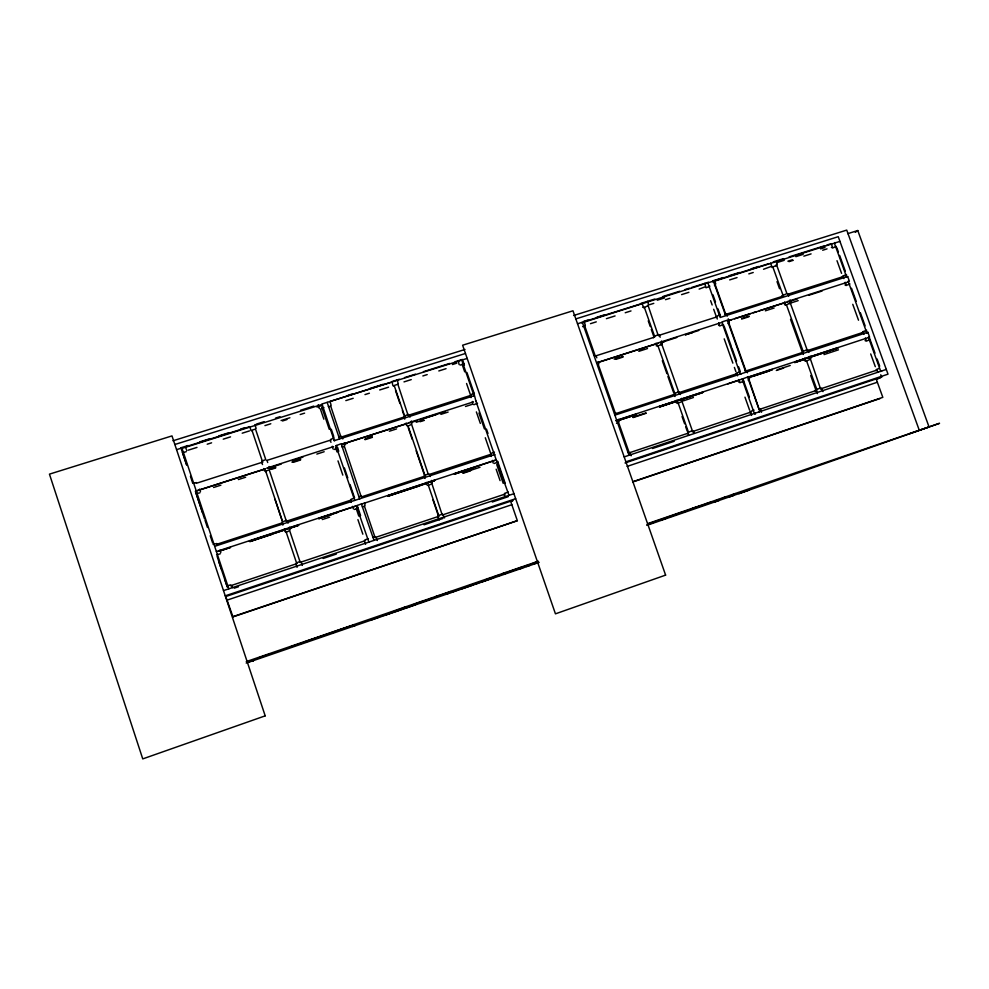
<?xml version="1.0" encoding="UTF-8"?>
<svg xmlns="http://www.w3.org/2000/svg" width="989" height="989" viewBox="0 0 989 989"><rect width="100%" height="100%" fill="white"/><g stroke="black" fill="none" stroke-linecap="round" stroke-linejoin="round"><path stroke-width="1.48" d="M282.088 523.07L282.866 525.097M284.956 531.6L284.214 529.09M286.155 520.548L269.231 469.911L265.757 471.024L265.794 471.728M286.081 532.403L289.629 530.561L299.964 561.604M287.305 521.116L288.096 523.144M290.173 529.659L289.443 527.137M319.286 408.519L318.235 404.686M335.073 440.414L334.22 440.686L322.018 403.994L327.149 402.375L339.462 438.646M327.149 402.375L467.179 358.414M330.536 406.343L328.373 406.59M331.092 405.243L330.066 401.423L390.593 382.422M295.872 564.076L297.071 567.327M296.453 562.926L300.013 561.418M330.128 440.488L330.994 442.33M330.697 439.376L334.22 437.88M334.22 440.686L474.522 395.538L475.857 400.99M332.984 448.919L332.329 446.274M301.113 562.16L302.325 565.424M334.121 449.488L337.645 448.005M354.742 500.422L335.939 445.742L341.18 443.715L359.699 499.037M340.785 436.532L330.635 405.886M341.922 437.101L342.8 438.931M344.209 446.608L342.07 446.941M344.765 445.495L344.135 442.862M392.954 385.797L392.04 381.964M394.079 386.353L394.524 385.351L397.875 384.301L407.901 414.762M398.196 383.707L397.281 379.875M834.963 242.503L834.493 243.517L846.559 276.858M350.452 500.434L351.367 502.4M351.021 499.309L354.581 497.887L350.032 484.511M353.32 508.902L352.702 506.356M403.772 417.37L404.773 419.151M404.316 416.27L408.148 414.304M361.072 496.268L344.333 446.212M354.47 509.459L358.03 508.062M409.026 415.318L410.039 417.098M361.43 504.118L374.003 540.39M406.615 425.69L406.096 423.032M407.74 426.259L411.585 424.33L428.2 474.04M411.869 423.651L411.375 420.993M365.065 505.268L364.471 502.721M364.508 506.393L374.831 536.804M459.106 364.558L458.303 360.725M460.206 365.126L463.841 363.556M469.923 395.897L471.048 397.627M364.817 539.982L368.403 538.622M364.249 541.119L365.571 544.296M473.879 404.724L477.539 403.203M368.872 542.096L356.312 505.799L361.591 503.834M424.306 475.796L428.484 473.694M424.034 476.574L425.072 478.478M375.968 537.373L377.316 540.538M426.889 484.931L426.42 482.385M428.014 485.5L431.933 483.757L441.984 514.268M432.193 482.966L431.723 480.407M628.979 455.299L582.323 322.266L581.767 322.871L713.39 281.123L725.605 315.417M584.684 325.492L585.253 324.899L584.116 321.66L642.121 303.45L643.246 306.664L642.59 307.282M584.178 326.555L584.734 325.962L594.958 355.113L594.377 355.657M643.654 307.839L648.116 305.601L657.994 334.838M647.943 305.181L648.611 304.563L647.474 301.348M647.449 306.231L648.116 305.601M595.465 356.213L596.046 355.669L596.8 357.833M490.21 454.656L491.372 456.498M494.475 454.866L496.194 459.848L361.789 504.007M598.296 364.311L598.889 363.779L598.122 361.615M597.789 365.374L598.37 364.842L615.195 412.809L614.577 413.254M493.066 462.951L492.707 460.38M494.179 463.52L497.875 462.073M438.028 515.899L442.293 513.996M713.39 281.123L712.599 281.791L839.945 241.39M437.793 516.753L439.24 519.855M706.035 287.799L709.892 286.18M714.973 284.523L715.752 283.868L714.614 280.691L769.158 263.569M714.478 285.561L715.27 284.906L725.456 313.501L724.653 314.106M653.346 337.743L654.026 337.175M443.109 514.824L444.568 517.927M658.723 335.679L659.416 335.098L660.17 337.249M656.177 345.767L656.869 345.21L656.115 343.072M657.252 346.323L661.752 344.209L678.59 391.817L677.861 392.287M661.567 343.715L662.259 343.146L661.493 341.007M661.06 344.765L661.752 344.209M771.927 267.487L776.699 265.163L786.898 293.56L781.631 296.119M776.291 264.829L777.181 264.137L776.427 262.036M775.821 265.856L776.699 265.163M715.752 317.481L716.531 316.888L717.285 319.014M725.703 314.663L726.507 314.057L727.261 316.171M741.231 373.755L740.402 374.262L721.883 322.278L722.687 321.685L727.311 320.201L745.854 372.235M718.583 325.455L719.374 324.862L718.62 322.735M719.633 326.011L723.515 324.429M728.534 322.599L729.35 322.006L728.213 318.829M831.39 247.51L832.367 246.793L831.23 243.665L826.878 245.037M728.052 323.638L728.856 323.057L745.632 370.096L744.791 370.603M832.417 248.054L836.373 246.397M855.3 232.341L857.772 230.524L929.054 426.976L909.076 433.85M615.653 413.798L616.271 413.365M781.607 296.824L782.509 296.193M504.501 493.424L508.222 492.028M503.97 494.537L505.169 496.453M784.438 304.699L785.34 304.08L784.586 301.979M508.989 495.341L496.107 459.601M785.476 305.242L790.31 303.042L807.073 349.747L806.134 350.291M789.865 302.634L790.78 302.004L790.026 299.902M789.395 303.66L790.31 303.042M618.508 421.932L619.126 421.512L618.372 419.336M842.579 276.154L846.547 274.546M842.121 277.18L843.11 276.512L843.864 278.601M846.658 277.13L847.66 276.463L849.366 281.173L848.352 281.828M674.016 393.783L678.59 391.817M673.521 394.846L674.238 394.376L674.993 396.527M678.924 392.843L679.653 392.361L680.42 394.524M844.952 284.993L845.941 284.35L845.187 282.261M845.978 285.537L849.947 283.942M511.832 504.711L227.235 600.076M676.365 402.906L677.094 402.461L676.328 400.298M677.428 403.463L682.014 401.522L692.325 430.685L691.571 431.08M681.78 400.916L682.509 400.458L681.755 398.295M736.409 373.125L740.316 371.604L738.598 366.783M735.927 374.176L736.743 373.669L737.51 375.808M745.842 371.159L746.683 370.652L747.437 372.779M738.771 382.174L739.599 381.692L738.845 379.553M739.834 382.718L743.74 381.222M748.685 379.133L749.526 378.639L748.772 376.512M748.203 380.184L749.044 379.689L758.884 408.729M628.287 452.332L628.93 451.961L618.62 422.587L616.506 423.28M801.72 352.85L802.648 352.319L803.402 354.433M807.185 350.835L808.124 350.291L808.878 352.405M629.363 452.888L630.005 452.517L631.155 455.781M517.346 520.684L232.971 616.901L225.789 596.528L513.007 500.434L510.843 501.843L517.346 520.684L232.761 616.703M804.552 360.762L805.491 360.243L804.737 358.129M805.59 361.306L810.498 359.267L820.289 388.108M810.028 358.747L810.968 358.228L810.214 356.114M862.692 331.772L866.698 330.227M862.235 332.798L863.261 332.23L864.015 334.331M866.809 332.836L867.848 332.267L869.554 336.989L868.515 337.546L747.338 377.353M687.701 432.527L692.325 430.685M687.207 433.602L687.948 433.194L688.715 435.358M692.646 431.637L693.388 431.229L694.154 433.392M865.066 340.661L866.104 340.105L865.35 338.003M866.092 341.193L870.11 339.66M750.107 411.585L754.038 410.114M749.613 412.636L750.466 412.203L751.615 415.417M759.503 409.495L760.368 409.05L761.518 412.252M759.02 412.042L759.886 411.609L747.573 377.056L742.109 379.071L754.409 413.587L755.262 413.155M299.457 644L301.286 643.369M815.356 390.062L820.771 387.873M815.356 390.865L816.321 390.395L817.458 393.585M820.845 388.887L821.81 388.417L822.959 391.595M303.586 642.281L350.489 626.148L290.63 646.855M876.341 369.515L879.369 368.341M875.871 370.541L876.934 370.047L877.688 372.148M881.829 370.912L880.766 371.419L868.391 337.224M305.613 641.91L307.27 641.354M880.766 374.769L881.607 377.106L876.378 379.516L882.818 397.355L632.799 481.717M877.354 382.236L627.137 466.412M332.069 632.812L333.639 632.292M341.798 629.437L343.542 628.843M345.346 628.126L348.845 626.717M352.616 626.532L352.727 625.184M354.309 625.926L355.014 625.678M370.974 620.066L379.603 616.901M381.334 616.147L391.57 612.389M394.141 611.301L397.689 610.089M398.085 609.805L402.239 608.371M385.265 615.133L393.647 612.092M397.17 610.683L400.335 609.595M399.42 609.842L406.936 607.135M411.906 605.169L415.417 603.97M414.725 604.118L423.749 600.855M395.377 611.672L405.465 608.012M408.42 606.826L411.708 605.701M411.548 605.763L412.326 605.379M416.035 604.094L412.153 605.441M416.975 603.649L420.3 602.511M424.392 600.892L427.866 599.705M429.3 599.074L433.503 597.616M406.219 607.926L415.392 604.625M420.313 602.721L423.428 601.658M422.971 601.745L431.216 598.79M437.744 596.28L441.205 595.106M441.094 595.057L451.009 591.484M446.262 594.166L449.018 593.227M450.737 592.547L454.124 591.373M456.053 590.618L458.945 589.617M464.422 587.577L467.438 586.539M469.911 585.575L473.694 584.264M476.451 583.201L479.64 582.113M486.86 579.418L490.185 578.281M493.734 576.921L498.036 575.437M460.565 589.246L473.026 584.969M480.271 582.101L483.275 581.075M483.992 580.766L490.062 578.627M490.94 578.244L494.08 577.168M504.637 573.286L507.938 572.161M509.298 571.605L516.456 569.083M518.051 568.44L521.524 567.253M475.4 584.066L478.812 582.88M490.927 578.454L493.894 577.44M497.158 576.204L500.99 574.881M504.575 573.533L513.365 570.616M516.382 569.268L519.658 568.156M524.182 566.45L528.522 564.954M537.015 561.888L533.182 563.211L538.325 561.628M481.111 582.175L489.938 579.047M490.729 578.713L493.536 577.749M502.919 574.325L505.874 573.311M514.725 570.072L517.816 569.009M529.857 564.62L533.108 563.507M520.09 568.786L522.711 567.884M526.42 566.512L529.906 565.312M533.924 563.841L537.015 562.951M650.428 523.54L647.029 524.553M652.876 522.637L655.633 521.697M659.787 520.189L665.832 518.199M671.172 516.035L671.815 515.801M678.083 513.551L683.176 511.783M682.645 511.968L683.535 511.783M691.608 508.927L696.54 507.048L692.3 508.507M698.086 506.64L701.077 505.614M706.739 503.574L711.684 501.992M650.762 523.502L653.42 522.588M662.197 519.46L662.927 519.299M665.374 518.36L666.017 518.236L662.482 519.46M669.763 516.888L672.446 515.961M673.917 515.306L677.947 514.02M682.521 512.376L685.266 511.437M706.517 503.784L707.58 503.512M710.028 502.573L711.004 502.338L647.659 524.108M714.528 501.139L715.232 500.891M716.11 500.508L719.015 499.507M725.889 496.96L722.254 498.209L726.495 496.75M732.07 494.859L731.464 495.081L735.68 493.622L735.062 493.845M714.107 502.202L716.951 501.2M718.002 500.842L719.25 500.409M728.72 497.158L733.937 495.328M738.894 493.684L939.55 423.292L647.733 523.601M251.861 661.035L251.243 661.258L253.777 660.38L250.427 661.406L253.135 660.603M252.418 660.726L252.875 660.565M246.261 661.604L538.337 561.208M259.031 657.734L269.305 654.199M248.857 662.21L248.61 662.271M246.224 663.087L539.153 562.345M646.843 525.344L748.772 490.223M632.601 482.039L880.037 398.542M225.232 595.835L515.652 498.703M625.913 461.826L888.011 374.163L838.252 236.705L575.821 318.903M625.011 462.963L881.607 377.106M226.951 585.933L230.561 584.895M372.754 537.336L375.029 536.582M300.001 562.432L365.473 540.6M442.268 514.997L505.255 494.006M692.226 431.674L751.059 412.054M820.672 388.85L877.354 369.948M230.486 585.772L297.046 563.569M375.004 537.583L439.042 516.233M628.868 452.95L688.591 433.034M759.218 409.483L816.827 390.284M223.502 590.606L513.921 493.696M624.183 456.893L886.292 369.429M234.146 588.183L238.522 586.724M323.143 558.464L336.285 554.087M424.046 524.788L442.911 518.483M492.25 502.016L508.21 496.676M652.48 448.512L674.238 441.255M216.591 554.804L220.213 553.84M362.407 506.85L364.669 506.108M286.18 520.288L282.669 521.932L265.769 471.37M494.438 452.109L490.742 453.555L485.29 437.756M807.073 349.747L802.19 351.812L790.545 319.36M213.13 544.457L216.776 543.517M358.958 496.701L361.232 495.959M286.18 521.314L351.651 499.878M429.943 474.238L491.471 454.075M678.503 392.818L737.349 373.545M806.987 350.736L863.694 332.168M216.678 544.333L281.803 522.996M361.22 496.985L425.27 476.006M615.146 413.81L674.881 394.24M745.545 371.098L803.167 352.22M494.883 454.495L214.65 546.336L228.818 588.838M614.898 415.157L867.848 332.267M355.941 505.923L216.381 551.528M615.999 420.498L742.962 378.787M218.965 551.232L230.548 547.424L219.002 551.293M249.364 541.243L286.995 528.88M288.467 528.25L298.641 524.899M319.002 518.211L355.36 506.269M388.257 495.613L429.016 482.224L388.183 495.712M429.214 482.014L435.061 480.085M454.099 473.83L495.093 460.367M615.974 420.807L636.372 414.107M659.675 406.442L678.627 400.224M680.543 399.445L702.054 392.373M727.879 383.893L739.352 380.122M749.254 377.019L772.31 369.441M795.354 361.875L805.442 358.562M807.506 357.734L838.017 347.708M249.376 541.317L286.983 528.967M288.417 528.645L298.567 525.307M318.866 518.644L337.706 512.45M430.19 482.063L434.567 480.629M455.002 473.916L473.978 467.673M617.223 420.473L636.15 414.255M659.453 406.59L702.796 392.497M748.982 377.18L772.013 369.614M795.045 362.048L805.12 358.735M805.936 358.611L837.819 348.14M249.698 541.601L298.554 525.394M318.829 518.731L331.871 514.453M387.836 496.218L428.447 482.867M430.091 482.175L434.468 480.741M454.891 474.028L470.949 468.749M617.643 420.696L636.52 414.502M659.75 406.862L675.722 401.621M677.663 400.829L702.536 392.658M753.321 376.117L771.989 369.985M794.958 362.444L805.009 359.131M807.073 358.315L837.485 348.313M250.168 541.527L272.185 534.295M389.209 495.835L419.657 485.834M617.433 420.844L636.298 414.638M659.527 407.011L675.487 401.769M750.169 377.229L768.824 371.098M794.649 362.617L803.253 359.786M462.629 472.965L480.024 467.241M632.972 417.173L645.99 412.895M777.342 369.713L790.236 365.473M322.303 519.546L329.621 517.148M463.384 473.162L470.603 470.789M683.238 400.866L693.425 397.516M824.022 354.581L838.462 349.834M633.121 417.568L646.101 413.303M776.316 370.479L783.647 368.069M335.939 445.742L336.792 445.47M721.883 322.278L722.662 322.031M266.647 468.156L333.59 446.62M408.877 422.649L473.447 401.868M658.872 342.664L720.857 322.723M787.343 301.571L847.276 282.285M197.17 490.618L265.213 468.848M407.258 423.403L341.737 444.37L408.63 423.082M597.195 362.629L658.414 343.047M727.644 320.893L756.474 311.671M759.354 310.744L785.291 302.449M197.219 490.729L265.213 468.971M598.456 362.345L658.192 343.232M727.385 321.091L731.699 319.707M734.58 318.792L750.428 313.711M753.309 312.796L786.44 302.189M268.118 468.279L281.173 464.101M292.769 460.392L302.918 457.141M409.928 422.896L417.222 420.56M425.987 417.754L444.976 411.684M660.664 342.664L676.773 337.509M685.575 334.69L698.753 330.474M787.281 302.139L797.431 298.901M809.039 295.192L822.082 291.013M268.118 468.39L275.362 466.079M292.756 460.515L297.108 459.119M420.053 419.769L436.112 414.638M660.429 342.849L664.818 341.44M685.328 334.888L692.646 332.539M268.699 468.452L273.075 467.043M293.498 460.515L297.862 459.119M342.936 444.691L347.287 443.295M367.599 436.792L371.951 435.407M614.923 357.647L619.275 356.25M639.611 349.735L643.975 348.351M275.696 467.253L269.824 469.132L269.057 466.511M291.854 462.086L300.668 459.267M316.826 454.087L324.169 451.738M416.221 422.266L423.477 419.942M440.871 414.366L448.128 412.054M465.522 406.479L472.779 404.155L472.383 401.485M213.599 487.49L220.893 485.166M238.386 479.554L245.68 477.217M364.904 439.042L372.099 436.742M389.357 431.216L396.552 428.917M614.218 359.205L622.897 356.436M638.82 351.33L647.498 348.548M741.775 318.359L749.13 316.01M765.313 310.83L774.14 307.999M271.295 469.367L275.696 467.97M293.251 462.345L300.569 459.996M420.041 421.734L424.368 420.35M790.953 302.943L798.172 300.631M365.04 439.697L372.383 437.348M615.887 359.353L623.095 357.041M741.602 319.088L748.933 316.74M252.108 431.019L252.022 430.166L255.496 429.078L265.794 459.687L262.32 460.8L262.369 461.542M474.114 393.276L470.455 394.809L466.561 383.497M658.34 334.542L653.84 336.693L651.294 329.485M720.103 314.861L716.234 316.443L713.687 309.285M338.646 436.841L340.908 436.112M267.265 460.293L331.303 439.87M408.148 415.355L471.172 395.254M658.303 335.568L717.112 316.814M788.282 294.116L843.555 276.487M196.329 483.287L262.926 462.048M340.908 437.175L404.971 416.74M594.921 356.151L654.693 337.076M725.382 314.527L783.028 296.144M847.66 276.463L720.177 317.494L707.988 283.237M264.928 425.616L270.813 423.762M281.086 420.535L289.901 417.766M300.186 414.527L304.6 413.142M403.994 381.89L411.251 379.603M422.847 375.956L427.199 374.596M438.807 370.949L446.051 368.662M649.402 304.723L653.791 303.351M665.498 299.667L669.887 298.295M681.582 294.611L688.9 292.311M699.136 289.097L705.75 286.6L704.613 283.41M787.887 261.183L792.238 259.81M803.847 256.163L811.091 253.889M822.687 250.242L827.039 248.869M188.244 450.168L196.996 447.411M207.208 444.209L211.584 442.825M223.242 439.165L230.536 436.866M242.206 433.194L249.5 430.907M323.922 407.555L320.424 409.1L323.848 419.188M345.829 400.607L353.197 398.295M364.978 394.586L369.392 393.202M379.702 389.963L388.541 387.181M590.482 323.675L596.268 321.858M606.405 318.668L615.084 315.936M625.221 312.747L631.007 310.929M729.684 279.899L737.04 277.588M748.809 273.879L753.222 272.494M763.533 269.255L771.754 266.251L770.629 263.111M282.533 420.955L286.921 419.571M582.62 326.63L584.734 325.962M788.987 261.652L793.326 260.292M172.976 440.785L465.003 349.463M573.595 315.516L846.732 230.103L919.276 430.264M174.855 444.494L465.46 353.469M847.758 233.664L857.772 230.524M180.888 447.794L188.194 445.507M199.877 441.848L210.088 438.634M218.853 435.889L229.065 432.675M240.747 429.016L245.124 427.644M256.411 424.096L264.1 421.685M275.548 418.087L279.961 416.703M300.569 410.237L313.81 406.083M347.93 395.365L352.331 393.993M369.948 388.454L383.163 384.313M391.965 381.544L399.309 379.244M404.55 377.6L415.454 374.176M423.44 371.666L449.587 363.458M455.088 361.739L462.419 359.427M583.621 321.388L588.035 320.003M596.849 317.234L604.192 314.935M640.909 303.413L654.805 299.049M662.939 296.49L679.715 291.236M684.969 289.579L689.382 288.195M691.435 287.552L708.47 282.199M713.02 280.777L723.305 277.55M729.177 275.696L739.463 272.47M751.22 268.785L758.563 266.474M773.25 261.862L783.535 258.636M789.111 256.893L824.678 245.729M176.574 449.649L181.889 447.98L196.094 490.482M577.527 323.774L582.323 322.266M182.063 448.376L321.932 404.464M316.962 407.097L321.338 405.725M452.43 364.545L456.831 363.161M657.24 300.211L664.596 297.899M776.958 262.592L784.228 260.305M795.873 256.658L803.155 254.371M820.61 248.882L824.974 247.51M754.409 413.587L755.46 414.131M231.735 585.463L232.415 587.627M220.807 552.69L219.941 550.193M199.877 492.831L196.218 493.659L202.498 512.525M200.483 491.694L199.58 489.098M196.452 482.558L192.781 483.349L190.444 476.327M186.192 451.763L182.495 452.48L186.698 465.102L181.37 449.253M186.785 450.625L185.475 446.818L249.772 426.63L250.959 430.45M836.879 247.806L838.412 252.034M839.636 255.409L845.335 271.196M851.517 288.281L856.227 301.299M860.405 312.833L865.128 325.888M869.269 337.348L875.005 353.209M877.095 358.982L879.703 366.19M848.129 281.21L866.846 332.947M836.991 260.7L841.565 273.347M852.765 304.328L858.514 320.213M870.703 353.938L875.314 366.684M787.936 294.104L788.703 296.218M772.792 266.807L782.979 295.167M786.379 304.624L803.117 351.28M806.529 360.787L816.79 389.357M777.008 281.642L779.542 288.726M810.708 375.56L815.826 389.827M712.945 294.784L715.504 301.954M717.952 308.84L720.449 315.85M724.022 325.863L731.39 346.558M731.909 347.992L736.533 360.997M742.887 378.812L749.402 397.108M710.621 300.693L712.154 304.983M724.208 338.856L732.849 363.124M734.382 367.413L735.903 371.691M744.964 397.145L749.588 410.138M644.309 307.22L654.52 336.124M657.932 345.767L674.733 393.313M678.157 403.005L688.443 432.131M648.24 320.819L650.28 326.593M662.333 360.701L666.907 373.657M667.921 376.525L673.509 392.349M682.051 416.542L684.623 423.811M685.649 426.716L687.194 431.08M462.926 360.886L464.422 365.238M466.932 372.494L474.448 394.252M486.477 429.09L487.997 433.466M497.566 461.183L505.132 483.065M461.888 360.515L474.263 396.354M475.746 400.656L494.611 455.286M462.222 364.644L464.706 371.827M478.923 413.006L484.425 428.954M496.738 464.583L503.228 483.386M476.364 411.906L480.333 423.391M496.144 469.206L500.075 480.605M429.609 474.263L430.376 476.5M394.302 385.858L404.563 415.825M407.987 425.826L424.862 475.128M428.299 485.179L438.646 515.38M395.538 390.63L399.927 403.45M402.362 410.571L403.833 414.848M408.234 427.705L412.19 439.277M416.159 450.86L424.578 475.462M432.935 499.853L438.337 515.64M331.278 429.214L333.726 436.433M337.286 446.917L338.757 451.256M344.419 467.958L347.807 477.934M357.165 505.515L360.577 515.578M321.808 407.134L329.25 429.3M335.531 447.584L337.002 451.911M356.374 509.001L358.772 516.073M337.991 460.874L342.812 475.103M357.919 519.633L362.839 534.171M254.939 424.553L256.114 428.385M267.71 462.531L266.956 460.454M252.071 430.598L262.345 461.171M286.13 531.934L296.49 562.753M274.954 499.284L282.656 522.192M261.764 462.296L262.53 464.558M263.853 468.539L264.644 471.147M196.168 490.729L214.526 545.817M210.237 535.741L212.647 542.998M217.061 556.226L221.301 568.959M225.072 580.271L226.481 584.511M195.365 491.249L204.538 518.768M205.02 520.226L207.443 527.508M219.088 562.457L227.334 587.219M402.807 608.012L406.776 606.653L402.807 608.012M435.185 596.886L439.116 595.539L435.185 596.886M501.992 573.929L505.849 572.594L501.992 573.929M265.2 715.851L142.75 758.897L49.45 474.139L171.987 435.902L265.2 715.851M665.609 575.116L555.447 613.835L462.617 345.223L572.977 310.781L665.609 575.116"/></g></svg>
